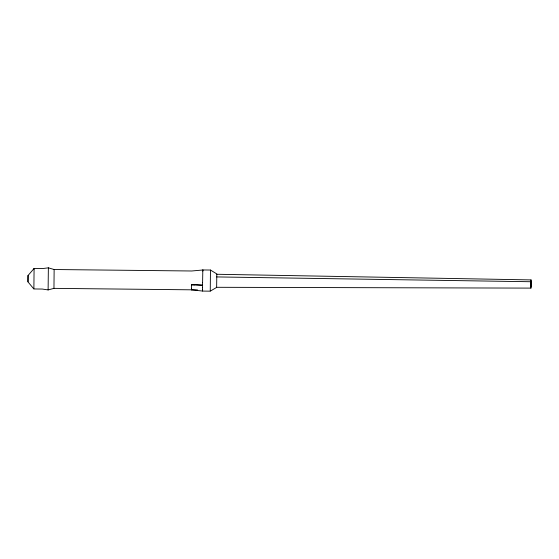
<?xml version="1.0" encoding="UTF-8"?>
<svg xmlns="http://www.w3.org/2000/svg" width="559" height="559" viewBox="0 0 559 559"><rect width="100%" height="100%" fill="white"/><g stroke="black" fill="none" stroke-linecap="round" stroke-linejoin="round"><path stroke-width="0.84" d="M195.678 284.531L191.444 284.489L191.492 289.862L202.575 291.043M202.582 287.515L202.596 282.595M191.444 284.489L202.575 285.202L191.437 284.734L194.874 284.629M202.596 282.602L202.798 271.038M202.798 271.073L202.882 269.962L210.457 270.039L216.801 273.924L216.647 287.417L210.212 291.169L202.637 291.085L202.61 290.512M216.668 287.298L530.931 288.109L531.029 284.272L531.029 279.912L216.822 274.266M202.812 270.004L191.709 270.989L54.139 269.522L48.367 267.831L42.512 268.586L34.085 268.495L28.034 275.503L27.971 281.883L33.847 288.961L42.281 289.052L48.116 289.925L53.923 288.36L197.474 289.883M27.978 281.827L28.041 275.447M191.569 288.898L191.492 289.862M33.882 288.786L34.085 268.495L34.113 269.012M48.367 267.831L48.116 289.925M54.139 269.522L53.957 288.192M210.254 290.98L210.457 270.039L210.484 270.577M531.029 279.912L530.931 288.109M191.437 284.734L194.874 284.769M216.682 276.929L530.952 281.736L531.001 286.292M202.882 269.962L202.917 270.528M202.589 289.303L202.61 290.554M202.582 287.487L202.589 289.331"/></g></svg>
